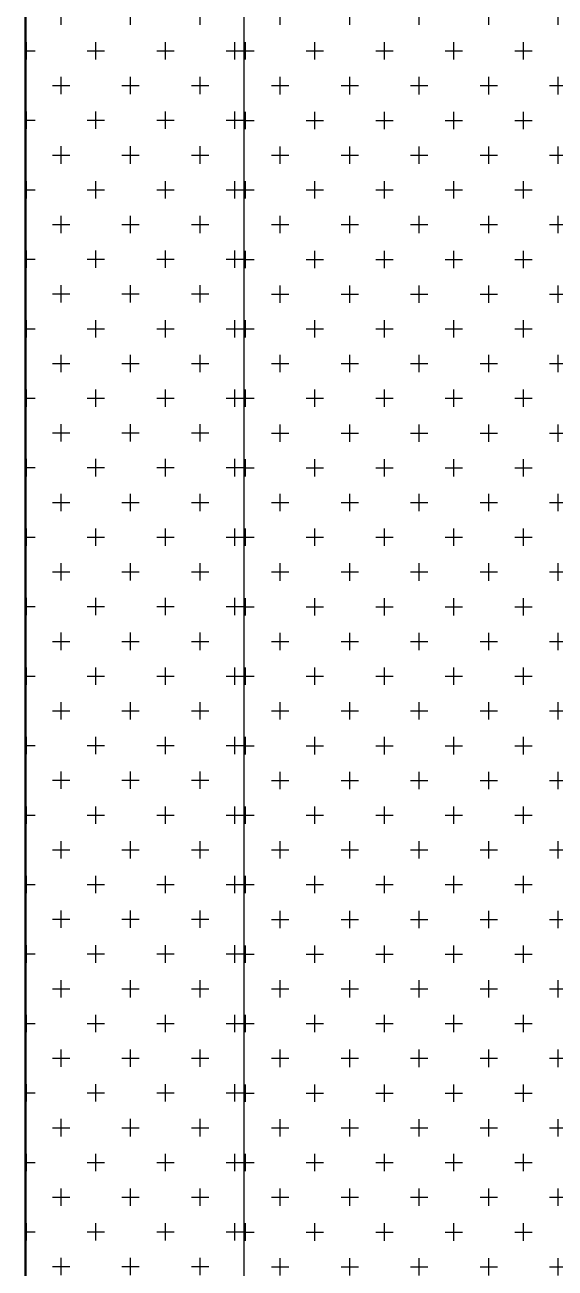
# Model space of a CAD drawing. Header units: millimetres. Extents: x 2773 to 32180, y 2797 to 23592.
# Drawn here: x 11986 to 12955, y 9968 to 12240 of the extents above; entities that cross this region are included whole.
import ezdxf

# ---------------------------------------------------------------- set-up
doc = ezdxf.new("R2010")
doc.units = ezdxf.units.MM

# ---------------------------------------------------------------- blocks, each defined once
blk = doc.blocks.new('1')
h = blk.add_hatch()
h.set_pattern_fill('CROSS', color=5, scale=10)
h.set_pattern_definition([(0, (-671223.24, 23432.26), (63.5, 63.5), [31.75, -95.25]), (90, (-671207.36, 23416.383), (-63.5, 63.5), [31.75, -95.25])])
h.paths.add_polyline_path([(12386.5, 12494.5), (11988.1, 12494.5), (11988.1, 9536.5), (12386.5, 9536.5)])
h = blk.add_hatch()
h.set_pattern_fill('CROSS', color=5, scale=10)
h.set_pattern_definition([(0, (-670822.975, 23432.04), (63.5, 63.5), [31.75, -95.25]), (90, (-670807.1, 23416.16), (-63.5, 63.5), [31.75, -95.25])])
h.paths.add_polyline_path([(13088.3, 12494.2), (12388.3, 12494.2), (12388.3, 9536.5), (13088.3, 9536.5)])
for p, q in [((11986.5, 12536.5), (11986.5, 9536.5)), ((11988.1, 12494.5), (11988.1, 9536.5)), ((12386.5, 12496.1), (12386.5, 9536.5))]:
    blk.add_line(p, q)

msp = doc.modelspace()

# ---------------------------------------------------------------- block references
msp.add_blockref('1', (0, 0))

doc.saveas('drawing.dxf')
